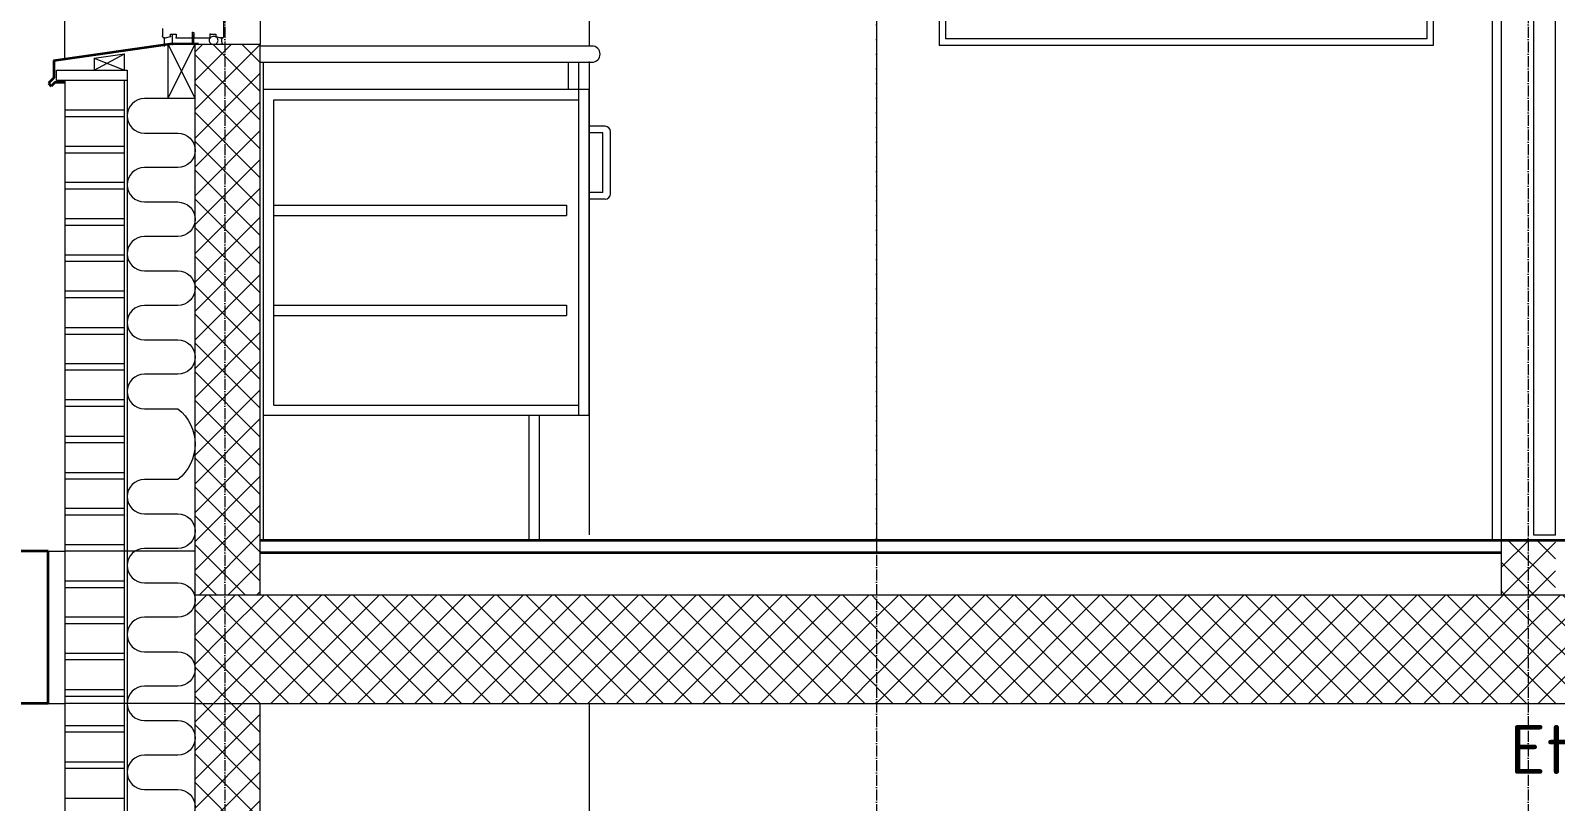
# Model space of a CAD drawing. Header units: millimetres. Extents: x -17350 to 3652, y -2474 to 12378.
# Drawn here: x -9587 to -6779, y 6295 to 7714 of the extents above; entities that cross this region are included whole.
import ezdxf

# ---------------------------------------------------------------- set-up
doc = ezdxf.new("R2010")
doc.units = ezdxf.units.MM
doc.linetypes.add('CENTERLINE', pattern=[27, 20, -3, 1, -3])
doc.linetypes.add('HIDDEN', pattern=[0.375, 0.25, -0.125])
for name, color, linetype, lineweight in [('BETON', 3, 'Continuous', 18), ('DOOR', 4, 'Continuous', 9), ('HATCH', 8, 'Continuous', 9), ('KITCHEN', 4, 'Continuous', 18), ('KONTUR', 221, 'Continuous', 18), ('MODUL', 8, 'CENTERLINE', 9), ('SKJULT_KONTUR', 5, 'HIDDEN', 9), ('SNIT', 2, 'Continuous', 35), ('TEGLFUGER', 7, 'Continuous', 9), ('TEKST', 4, 'Continuous', 9), ('WINDOOR', 181, 'Continuous', 9)]:
    doc.layers.add(name, color=color, linetype=linetype, lineweight=lineweight)
doc.styles.add('ROMANT', font='romant.shx')
pattern_1 = [(45, (-17348.408, -1516.35), (-26.516504, 26.516504), []), (135, (-17348.408, -1516.35), (-26.516504, -26.516504), [])]

msp = doc.modelspace()

# ---------------------------------------------------------------- hatches: boundary and pattern name
at = {"layer": 'HATCH'}
h = msp.add_hatch(dxfattribs=at)
h.set_pattern_fill('ANSI37', color=256, scale=300, style=0)
h.set_pattern_definition([(45, (-17348.408, -1449.68), (-26.5165, 26.5165), []), (135, (-17348.408, -1449.68), (-26.5165, -26.5165), [])])
h.paths.add_polyline_path([(-9229.4, 7688.6), (-9284.4, 7688.6), (-9284.4, 6675.3), (-9229.4, 6675.3)])
h.paths.add_polyline_path([(-9164.4, 7688.6), (-9229.4, 7688.6), (-9229.4, 6675.3), (-9164.4, 6675.3)])
h = msp.add_hatch(dxfattribs=at)
h.set_pattern_fill('ANSI37', color=256, scale=300, style=0)
h.set_pattern_definition(pattern_1)
h.paths.add_polyline_path([(-6829.4, 6775.3), (-6879.4, 6775.3), (-6879.4, 6675.3), (-6829.4, 6675.3)])
h.paths.add_polyline_path([(-6829.4, 6675.3), (-6779.4, 6675.3), (-6779.4, 6775.3), (-6829.4, 6775.3)])
h = msp.add_hatch(dxfattribs=at)
h.set_pattern_fill('ANSI37', color=256, scale=300, style=0)
h.set_pattern_definition(pattern_1)
h.paths.add_polyline_path([(-9229.4, 6675.3), (-9284.4, 6675.3), (-9284.4, 6475.3), (-9284, 6475.3), (-9229.4, 6475.3)])
h = msp.add_hatch(dxfattribs=at)
h.set_pattern_fill('ANSI37', color=256, scale=300, style=0)
h.set_pattern_definition(pattern_1)
h.paths.add_polyline_path([(-9229.4, 6475.3), (-9284.4, 6475.3), (-9284.4, 5500.6), (-9229.4, 5500.6)])
h.paths.add_polyline_path([(-9229.4, 5500.6), (-9164.4, 5500.6), (-9164.4, 6475.3), (-9229.4, 6475.3)])
h.paths.add_polyline_path([(-9229.4, 6675.3), (-9229.4, 6475.3), (-8029.4, 6475.3), (-8029.4, 6675.3)])
h = msp.add_hatch(dxfattribs=at)
h.set_pattern_fill('ANSI37', color=256, scale=300, style=0)
h.set_pattern_definition([(45, (-17348.408, -2472.233), (-26.5165, 26.5165), []), (135, (-17348.408, -2472.233), (-26.5165, -26.5165), [])])
h.paths.add_polyline_path([(-8029.4, 6675.3), (-8029.4, 6475.3), (-6829.4, 6475.3), (-6829.4, 6675.3)])
h = msp.add_hatch(dxfattribs=at)
h.set_pattern_fill('ANSI37', color=256, scale=300, style=0)
h.set_pattern_definition(pattern_1)
h.paths.add_polyline_path([(-5629.4, 6475.3), (-5629.4, 6675.3), (-6829.4, 6675.3), (-6829.4, 6475.3)])
h.paths.add_polyline_path([(-4429.4, 6475.3), (-4429.4, 6675.3), (-5629.4, 6675.3), (-5629.4, 6475.3)])
h.paths.add_polyline_path([(-4429.4, 6675.3), (-4429.4, 6475.3), (-3229.4, 6475.3), (-3229.4, 6675.3)])
h.paths.add_polyline_path([(-3174.4, 6675.3), (-3229.4, 6675.3), (-3229.4, 6475.3), (-3174.4, 6475.3)])

# ---------------------------------------------------------------- linework, layer by layer
at = {"layer": 'BETON'}
for p, q in [((-9284.4, 5500.6), (-9284.4, 7688.6)), ((-9164.4, 7688.6), (-9284.4, 7688.6)), ((-9164.4, 6675.3), (-9164.4, 7688.6)), ((-6879.4, 6775.3), (-6879.4, 6675.3)), ((-9284.4, 6675.3), (-3174.4, 6675.3)), ((-9284.4, 6475.3), (-3174.4, 6475.3)), ((-9164.4, 5500.6), (-9164.4, 6475.3))]:
    msp.add_line(p, q, dxfattribs=at)
at = {"layer": 'DOOR'}
for p, q in [((-6819.4, 6785.2), (-6819.4, 8858.1)), ((-6779.4, 6785.2), (-6779.4, 8858.1)), ((-6779.4, 6785.2), (-6819.4, 6785.2))]:
    msp.add_line(p, q, dxfattribs=at)
at = {"layer": 'HATCH'}
for p, q in [((-6896.2, 8885), (-6896.2, 6775.3)), ((-6879.4, 8860.6), (-6879.4, 6755.2)), ((-9470.4, 7641), (-9414.4, 7671.3)), ((-9334.4, 7588.7), (-9284.4, 7688.7)), ((-9334.4, 7688.7), (-9284.4, 7588.7)), ((-9470.4, 7663.4), (-9414.4, 7641)), ((-9409.4, 7622), (-9409.4, 5555.3))]:
    msp.add_line(p, q, dxfattribs=at)
msp.add_lwpolyline([(-9284.4, 7588.7), (-9377.6, 7588.7, 1), (-9377.6, 7525.3), (-9316.1, 7525.3, -1), (-9316.1, 7461.8), (-9377.6, 7461.8, 1), (-9377.6, 7398.4), (-9316.1, 7398.4, -1), (-9316.1, 7334.9), (-9377.6, 7334.9, 1), (-9377.6, 7271.5), (-9316.1, 7271.5, -1), (-9316.1, 7208.1), (-9377.6, 7208.1, 1), (-9377.6, 7144.6), (-9316.1, 7144.6, -1), (-9316.1, 7081.2), (-9377.6, 7081.2, 1), (-9377.6, 7017.7), (-9316.1, 7017.7, -0.487613), (-9316.1, 6887.6), (-9377.6, 6887.6, 1), (-9377.6, 6824.2), (-9316.1, 6824.2, -1), (-9316.1, 6760.7), (-9377.6, 6760.7, 1), (-9377.6, 6697.3), (-9316.1, 6697.3, -1), (-9316.1, 6633.8), (-9377.6, 6633.8, 1), (-9377.6, 6570.4), (-9316.1, 6570.4, -1), (-9316.1, 6507), (-9377.6, 6507, 1), (-9377.6, 6443.5), (-9316.1, 6443.5, -1), (-9316.1, 6380.1), (-9377.6, 6380.1, 1), (-9377.6, 6316.6), (-9316.1, 6316.6, -1), (-9316.1, 6253.2)], format="xyb", dxfattribs=at)
at = {"layer": 'KITCHEN', "linetype": 'Continuous'}
for p, q in [((-8553.5, 7685.6), (-9164.4, 7685.6)), ((-9164.4, 7655.6), (-8553.5, 7655.6)), ((-9158.5, 6775.3), (-9158.5, 7655.6)), ((-8596.5, 7605.6), (-8596.5, 7655.6)), ((-8577.5, 7605.6), (-8577.5, 7655.6)), ((-8558.5, 7605.6), (-9158.5, 7605.6)), ((-9139.5, 7024.6), (-9139.5, 7586.6)), ((-9139.5, 7586.6), (-8577.5, 7586.6)), ((-8577.5, 7005.6), (-8577.5, 7605.6)), ((-8558.5, 7005.6), (-8558.5, 7605.6)), ((-8529.5, 7537.7), (-8558.5, 7537.7)), ((-8533.5, 7525.7), (-8558.5, 7525.7)), ((-8533.5, 7415.7), (-8533.5, 7525.7)), ((-8519.5, 7413.7), (-8519.5, 7527.7)), ((-8533.5, 7415.7), (-8558.5, 7415.7)), ((-9139.5, 7392.6), (-8600.7, 7392.6)), ((-8600.7, 7392.6), (-8600.7, 7373.6)), ((-8529.5, 7403.7), (-8558.5, 7403.7)), ((-9139.5, 7373.6), (-8600.7, 7373.6)), ((-9139.5, 7208.6), (-8600.7, 7208.6)), ((-9139.5, 7189.6), (-8600.7, 7189.6)), ((-8600.7, 7208.6), (-8600.7, 7189.6)), ((-9139.5, 7024.6), (-8577.5, 7024.6)), ((-8558.5, 7005.6), (-9158.5, 7005.6)), ((-8669.7, 7005.6), (-8669.7, 6775.3)), ((-8650.7, 7005.6), (-8650.7, 6775.3))]:
    msp.add_line(p, q, dxfattribs=at)
for centre, radius, start, end in [((-8553.5, 7670.6), 15, 270, 90), ((-8529.5, 7527.7), 10, 0, 90), ((-8529.5, 7413.7), 10, 270, 0)]:
    msp.add_arc(centre, radius, start, end, dxfattribs=at)
at = {"layer": 'KONTUR'}
for p, q in [((-8029.4, 9505.2), (-8029.4, 6775.3)), ((-8558.5, 9360.9), (-8558.5, 7685.6)), ((-9524.4, 7662), (-9524.4, 8367.3)), ((-9164.4, 8367.3), (-9164.4, 7688.6)), ((-9470.4, 7663.4), (-9414.4, 7671.3)), ((-9414.4, 7641), (-9414.4, 7671.3)), ((-9284.4, 7688.7), (-9334.4, 7688.7)), ((-9334.4, 7688.7), (-9334.4, 7588.7)), ((-9539.4, 7641), (-9409.4, 7641)), ((-9539.4, 7622), (-9539.4, 7641)), ((-9470.4, 7663.4), (-9470.4, 7641)), ((-9409.4, 7641), (-9409.4, 7622)), ((-8558.5, 7657.3), (-8558.5, 6785.6)), ((-9524.4, 7622), (-9539.4, 7622)), ((-9528.2, 7621.9), (-9528.2, 7619)), ((-9414.4, 7622), (-9524.4, 7622)), ((-9524.4, 7622), (-9524.4, 5500.6)), ((-9409.4, 7622), (-9414.4, 7622)), ((-9414.4, 5555.3), (-9414.4, 7622)), ((-9284.4, 7588.7), (-9334.4, 7588.7)), ((-9554.7, 6755.3), (-9524.4, 6755.3)), ((-9414.4, 6755.3), (-9524.4, 6755.3)), ((-9554.7, 6475.3), (-9524.4, 6475.3)), ((-8558.5, 6475.3), (-8558.5, 4884.4))]:
    msp.add_line(p, q, dxfattribs=at)
at = {"layer": 'MODUL', "linetype": 'CENTERLINE'}
for p, q in [((-9229.4, 10879.7), (-9229.4, 2130.6)), ((-8029.4, 10879.7), (-8029.4, 2130.6)), ((-6829.4, 10879.7), (-6829.4, 2130.6))]:
    msp.add_line(p, q, dxfattribs=at)
at = {"layer": 'SKJULT_KONTUR'}
for p, q in [((-9284, 6755.3), (-9524.4, 6755.3)), ((-9284, 6475.3), (-9524.4, 6475.3))]:
    msp.add_line(p, q, dxfattribs=at)
at = {"layer": 'SNIT'}
for p, q in [((-9288.1, 7689.8), (-9288.1, 7706.5)), ((-9544.4, 7659.2), (-9326, 7689.9)), ((-9326, 7689.9), (-9278.1, 7689.8)), ((-9544.4, 7659.2), (-9544.4, 7626.9)), ((-9544.4, 7626.9), (-9554.4, 7616.9)), ((-9554.4, 7616.9), (-9549.4, 7611.9)), ((-9542.2, 7619), (-9549.4, 7611.9)), ((-9542.2, 7619), (-9525.5, 7619)), ((-9534.2, 7621.9), (-9534.2, 7619)), ((-6879.4, 6775.3), (-9164.4, 6775.3)), ((-6229.4, 6775.3), (-6879.4, 6775.3)), ((-9554.7, 6755.3), (-11024.4, 6755.3)), ((-9554.7, 6475.3), (-9554.7, 6755.3)), ((-9164.4, 6753.3), (-6879.4, 6753.3)), ((-9554.7, 6475.3), (-11024.4, 6475.3))]:
    msp.add_line(p, q, dxfattribs=at)
at = {"layer": 'TEGLFUGER'}
for p, q in [((-9414.4, 7567.3), (-9524.4, 7567.3)), ((-9414.4, 7555.3), (-9524.4, 7555.3)), ((-9414.4, 7500.6), (-9524.4, 7500.6)), ((-9414.4, 7488.6), (-9524.4, 7488.6)), ((-9414.4, 7434), (-9524.4, 7434)), ((-9414.4, 7422), (-9524.4, 7422)), ((-9414.4, 7367.3), (-9524.4, 7367.3)), ((-9414.4, 7355.3), (-9524.4, 7355.3)), ((-9414.4, 7300.6), (-9524.4, 7300.6)), ((-9414.4, 7288.6), (-9524.4, 7288.6)), ((-9414.4, 7234), (-9524.4, 7234)), ((-9414.4, 7222), (-9524.4, 7222)), ((-9524.4, 7167.3), (-9414.4, 7167.3)), ((-9524.4, 7155.3), (-9414.4, 7155.3)), ((-9414.4, 7100.6), (-9524.4, 7100.6)), ((-9414.4, 7088.6), (-9524.4, 7088.6)), ((-9414.4, 7034), (-9524.4, 7034)), ((-9414.4, 7022), (-9524.4, 7022)), ((-9524.4, 6967.3), (-9414.4, 6967.3)), ((-9524.4, 6955.3), (-9414.4, 6955.3)), ((-9524.4, 6900.6), (-9414.4, 6900.6)), ((-9524.4, 6888.6), (-9414.4, 6888.6)), ((-9414.4, 6834), (-9524.4, 6834)), ((-9414.4, 6822), (-9524.4, 6822)), ((-9414.4, 6767.3), (-9524.4, 6767.3)), ((-9524.4, 6700.6), (-9414.4, 6700.6)), ((-9524.4, 6688.6), (-9414.4, 6688.6)), ((-9414.4, 6634), (-9524.4, 6634)), ((-9414.4, 6622), (-9524.4, 6622)), ((-9414.4, 6567.3), (-9524.4, 6567.3)), ((-9414.4, 6555.3), (-9524.4, 6555.3)), ((-9524.4, 6500.6), (-9414.4, 6500.6)), ((-9524.4, 6488.6), (-9414.4, 6488.6)), ((-9414.4, 6434), (-9524.4, 6434)), ((-9414.4, 6422), (-9524.4, 6422)), ((-9414.4, 6367.3), (-9524.4, 6367.3)), ((-9414.4, 6355.3), (-9524.4, 6355.3)), ((-9524.4, 6300.6), (-9414.4, 6300.6))]:
    msp.add_line(p, q, dxfattribs=at)
at = {"layer": 'WINDOOR'}
for p, q in [((-7914.4, 8902), (-7914.4, 7686.7)), ((-7004.4, 8902), (-7004.4, 7686.7)), ((-7902.4, 8890), (-7902.4, 7698.7)), ((-7016.4, 8890), (-7016.4, 7698.7)), ((-9231.4, 7703.6), (-9231.4, 7731.6)), ((-9344.4, 7717.6), (-9344.4, 7703.6)), ((-9341.4, 7700.6), (-9341.4, 7684.9)), ((-9341.4, 7700.6), (-9338.7, 7700.6)), ((-9338.7, 7700.6), (-9329.4, 7703.1)), ((-9329.4, 7707.6), (-9319.4, 7707.6)), ((-9329.4, 7703.1), (-9329.4, 7707.6)), ((-9326.5, 7707.6), (-9326.5, 7687)), ((-9319.4, 7707.6), (-9319.4, 7700.6)), ((-9319.4, 7700.6), (-9289.4, 7700.6)), ((-9289.4, 7710.6), (-9286.4, 7710.6)), ((-9289.4, 7700.6), (-9289.4, 7710.6)), ((-9286.4, 7710.6), (-9286.4, 7700.6)), ((-9286.4, 7700.6), (-9256.4, 7700.6)), ((-9256.4, 7707.6), (-9246.4, 7707.6)), ((-9256.4, 7700.6), (-9256.4, 7707.6)), ((-9246.4, 7707.6), (-9246.4, 7703.1)), ((-9246.4, 7703.1), (-9237, 7700.6)), ((-9237, 7700.6), (-9234.4, 7700.6)), ((-7016.4, 7698.7), (-7902.4, 7698.7)), ((-7004.4, 7686.7), (-7914.4, 7686.7))]:
    msp.add_line(p, q, dxfattribs=at)
msp.add_lwpolyline([(-9250.2, 7703.1, 0.088975), (-9253.3, 7702.6, 0.094027), (-9255.9, 7701, 0.102182), (-9257.7, 7698.6, 0.108804), (-9258.3, 7695.9, 0.108804), (-9257.7, 7693.2, 0.102182), (-9255.9, 7690.8, 0.094027), (-9253.3, 7689.2, 0.088975), (-9250.2, 7688.6, 0.088975), (-9247, 7689.2, 0.094027), (-9244.4, 7690.8, 0.102182), (-9242.7, 7693.2, 0.108804), (-9242.1, 7695.9, 0.108804), (-9242.7, 7698.6, 0.102182), (-9244.4, 7701, 0.094027), (-9247, 7702.6, 0.088975)], format="xyb", close=True, dxfattribs=at)
for centre, radius, start, end in [((-9341.4, 7703.6), 3, 180, 270), ((-9223.2, 7694.8), 12.6, 152.4793, 209.1842), ((-9234.4, 7703.6), 3, 270, 0)]:
    msp.add_arc(centre, radius, start, end, dxfattribs=at)
at = {"layer": 'WINDOOR', "linetype": 'ByBlock'}
for p in [(-9344.4, 7703.6), (-9344.4, 7703.6), (-9344.4, 7703.6), (-9341.4, 7700.6), (-9329.4, 7703.1), (-9329.4, 7703.1), (-9319.4, 7700.6), (-9319.4, 7700.6), (-9289.4, 7710.6), (-9289.4, 7700.6), (-9289.4, 7700.6), (-9289.4, 7700.6), (-9286.4, 7700.6), (-9286.4, 7700.6), (-9256.4, 7707.6), (-9256.4, 7700.6), (-9256.4, 7700.6), (-9256.4, 7700.6), (-9246.4, 7703.1), (-9246.4, 7703.1), (-9237, 7700.6), (-9234.4, 7700.6), (-9231.4, 7703.6), (-9231.4, 7703.6), (-9231.4, 7703.6)]:
    msp.add_point(p, dxfattribs=at)

# ---------------------------------------------------------------- texts
at = {"layer": 'TEKST', "style": 'ROMANT'}
msp.add_text('Etagedæk:', height=90, dxfattribs=at).set_placement((-6864, 6345.4))

doc.saveas('drawing.dxf')
